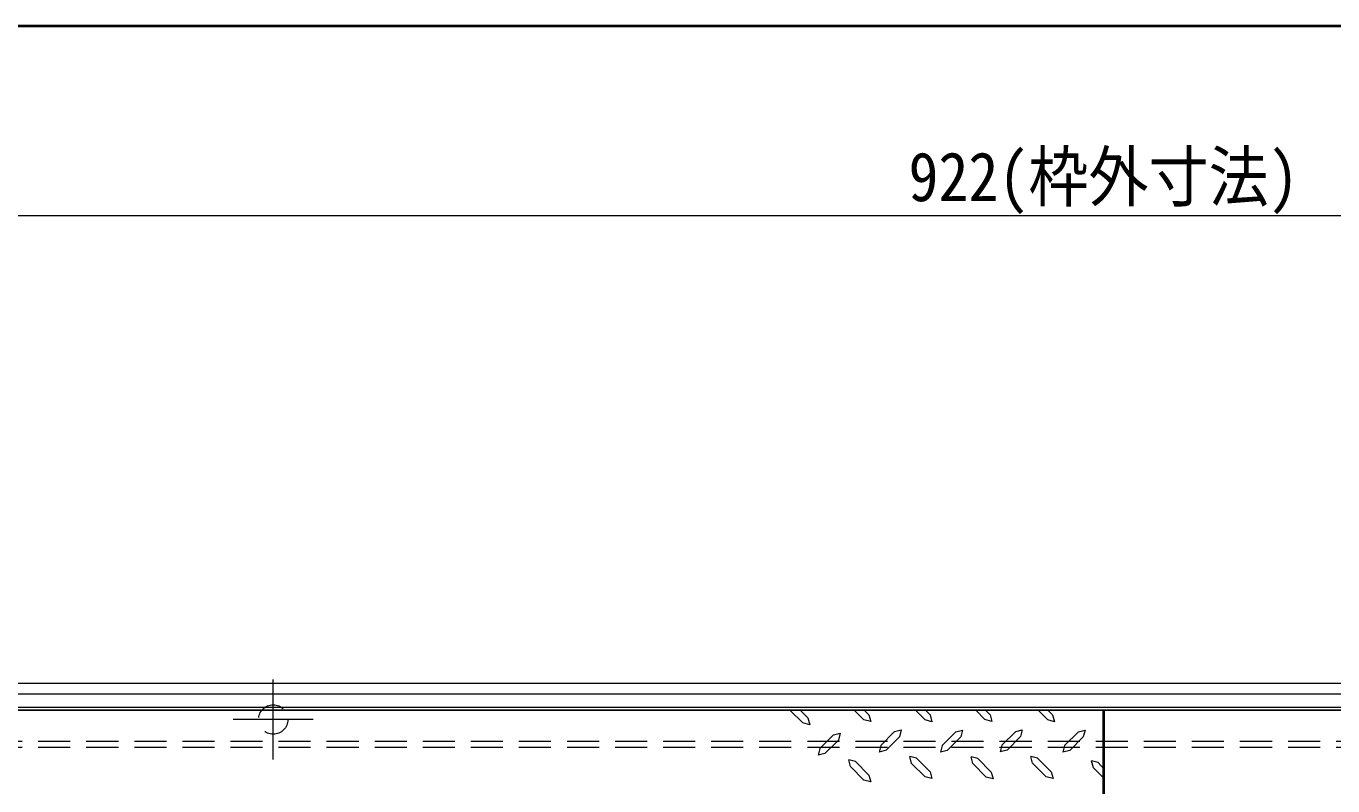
# Model space of a CAD drawing. Units: millimetres at full size, sheet at 1:10; details may follow other scales. Extents: x -2093 to 1957, y -1401 to 1409.
# Drawn here: x -1636.3 to -1147, y 1125 to 1409.3 of the extents above; entities that cross this region are included whole.
import ezdxf
from ezdxf.enums import TextEntityAlignment as Align

# ---------------------------------------------------------------- set-up
doc = ezdxf.new("R2010")
doc.units = ezdxf.units.MM
doc.header["$LTSCALE"] = 10
doc.linetypes.add('CHAIN1', pattern=[8, 5, -1, 1, -1])
doc.linetypes.add('DASHED1', pattern=[1.8, 1.2, -0.6])
doc.layers.add('0-0_ﾚｲﾔ1', color=4, linetype='Continuous', lineweight=9)
doc.styles.add('ＭＳ ゴシック', font='')
doc.styles.get('ＭＳ ゴシック').set_extended_font_data('MS Gothic')

msp = doc.modelspace()

# ---------------------------------------------------------------- linework, layer by layer
at = {"layer": '0-0_ﾚｲﾔ1', "color": 1, "lineweight": 40}
for p, q in [((1957.24, 1409.32), (-2092.76, 1409.32)), ((-1232.76, 898.32), (-1232.76, 1153.32))]:
    msp.add_line(p, q, dxfattribs=at)
at = {"layer": '0-0_ﾚｲﾔ1'}
for p, q in [((-771.76, 1338.32), (-1693.76, 1338.32)), ((-797.76, 1163.32), (-1667.76, 1163.32)), ((-1350.32, 1153.32), (-1345.46, 1148.58)), ((-1326.18, 1153.32), (-1322.56, 1149.71)), ((-1322.48, 1153.32), (-1320.71, 1151.55)), ((-1320.71, 1151.55), (-1319.99, 1149.06)), ((-1303.27, 1153.32), (-1299.66, 1149.71)), ((-1299.5, 1153.32), (-1297.73, 1151.55)), ((-1297.73, 1151.55), (-1297.09, 1148.98)), ((-1280.64, 1153.32), (-1277.24, 1149.79)), ((-1277, 1153.32), (-1275.31, 1151.63)), ((-1275.31, 1151.63), (-1274.67, 1149.14)), ((-1257.39, 1153.32), (-1253.77, 1149.71)), ((-1253.69, 1153.32), (-1251.93, 1151.55)), ((-1251.93, 1151.55), (-1251.2, 1148.98)), ((-1319.99, 1149.06), (-1322.56, 1149.71)), ((-1297.09, 1148.98), (-1299.66, 1149.71)), ((-1274.67, 1149.14), (-1277.24, 1149.79)), ((-1251.2, 1148.98), (-1253.77, 1149.71)), ((-1337.18, 1137.09), (-1332.12, 1142.15)), ((-1316.21, 1140.14), (-1316.85, 1137.65)), ((-1314.28, 1138.29), (-1309.22, 1143.36)), ((-1291.38, 1138.21), (-1286.32, 1143.28)), ((-1270.89, 1140.22), (-1271.53, 1137.73)), ((-1268.96, 1138.38), (-1263.9, 1143.44)), ((-1245.5, 1138.21), (-1240.43, 1143.28)), ((-1339.11, 1138.94), (-1339.76, 1136.45)), ((-1337.18, 1137.09), (-1339.76, 1136.45)), ((-1314.28, 1138.29), (-1316.85, 1137.65)), ((-1304.72, 1133.39), (-1305.36, 1135.96)), ((-1302.87, 1135.32), (-1305.36, 1135.96)), ((-1302.87, 1135.32), (-1297.81, 1130.18)), ((-1293.31, 1140.06), (-1293.95, 1137.57)), ((-1291.38, 1138.21), (-1293.95, 1137.57)), ((-1281.82, 1133.31), (-1282.46, 1135.88)), ((-1279.97, 1135.24), (-1282.46, 1135.88)), ((-1279.97, 1135.24), (-1274.91, 1130.1)), ((-1268.96, 1138.38), (-1271.53, 1137.73)), ((-1259.4, 1133.47), (-1260.04, 1136.04)), ((-1257.55, 1135.4), (-1260.04, 1136.04)), ((-1257.55, 1135.4), (-1252.49, 1130.26)), ((-1247.43, 1140.06), (-1248.07, 1137.57)), ((-1245.5, 1138.21), (-1248.07, 1137.57)), ((-1327.62, 1132.19), (-1328.26, 1134.76)), ((-1325.77, 1134.12), (-1328.26, 1134.76)), ((-1327.62, 1132.19), (-1322.56, 1127.13)), ((-1325.77, 1134.12), (-1320.71, 1128.97)), ((-1304.72, 1133.39), (-1299.66, 1128.33)), ((-1281.82, 1133.31), (-1276.76, 1128.25)), ((-1259.4, 1133.47), (-1254.34, 1128.41)), ((-1234.81, 1133.71), (-1237.38, 1134.36)), ((-1236.66, 1131.79), (-1237.38, 1134.36)), ((-1236.66, 1131.79), (-1232.76, 1127.89)), ((-1234.81, 1133.71), (-1232.76, 1131.37)), ((-1319.99, 1126.48), (-1322.56, 1127.13)), ((-1320.71, 1128.97), (-1319.99, 1126.48)), ((-1297.09, 1127.69), (-1299.66, 1128.33)), ((-1297.81, 1130.18), (-1297.09, 1127.69)), ((-1274.18, 1127.61), (-1276.76, 1128.25)), ((-1274.91, 1130.1), (-1274.18, 1127.61)), ((-1251.76, 1127.77), (-1254.34, 1128.41)), ((-1252.49, 1130.26), (-1251.76, 1127.77))]:
    msp.add_line(p, q, dxfattribs=at)
at = {"layer": '0-0_ﾚｲﾔ1', "linetype": 'CHAIN1'}
for p, q in [((-1543.76, 1134.82), (-1543.76, 1164.82)), ((-1528.76, 1149.82), (-1558.76, 1149.82))]:
    msp.add_line(p, q, dxfattribs=at)
at = {"layer": '0-0_ﾚｲﾔ1', "color": 7, "lineweight": 18}
for p, q in [((-771.76, 1159.32), (-1693.76, 1159.32)), ((-776.76, 1154.32), (-1688.76, 1154.32))]:
    msp.add_line(p, q, dxfattribs=at)
at = {"layer": '0-0_ﾚｲﾔ1', "color": 5, "lineweight": 25}
msp.add_line((-777.76, 1153.32), (-1687.76, 1153.32), dxfattribs=at)
at = {"layer": '0-0_ﾚｲﾔ1', "linetype": 'DASHED1'}
for p, q in [((-791.76, 1141.62), (-1673.76, 1141.62)), ((-791.76, 1139.32), (-1673.76, 1139.32))]:
    msp.add_line(p, q, dxfattribs=at)
at = {"layer": '0-0_ﾚｲﾔ1'}
for points in [[(-1346.51, 1153.32), (-1343.61, 1150.43), (-1342.89, 1147.86), (-1345.46, 1148.58)], [(-1316.21, 1140.14), (-1311.07, 1145.29), (-1308.58, 1145.93), (-1309.22, 1143.36)], [(-1293.31, 1140.06), (-1288.17, 1145.21), (-1285.68, 1145.85), (-1286.32, 1143.28)], [(-1270.89, 1140.22), (-1265.75, 1145.37), (-1263.26, 1146.01), (-1263.9, 1143.44)], [(-1247.43, 1140.06), (-1242.28, 1145.21), (-1239.79, 1145.85), (-1240.43, 1143.28)], [(-1339.11, 1138.94), (-1333.97, 1144.08), (-1331.48, 1144.72), (-1332.12, 1142.15)]]:
    msp.add_lwpolyline(points, dxfattribs=at)
at = {"layer": '0-0_ﾚｲﾔ1', "linetype": 'DASHED1'}
msp.add_circle((-1543.76, 1149.82), 5.5, dxfattribs=at)

# ---------------------------------------------------------------- texts
at = {"layer": '0-0_ﾚｲﾔ1', "color": 7, "style": 'ＭＳ ゴシック', "width": 0.9}
msp.add_text('922(枠外寸法)', height=18.33, dxfattribs=at).set_placement((-1305.89, 1338.32), align=Align.BOTTOM_LEFT)

doc.saveas('drawing.dxf')
